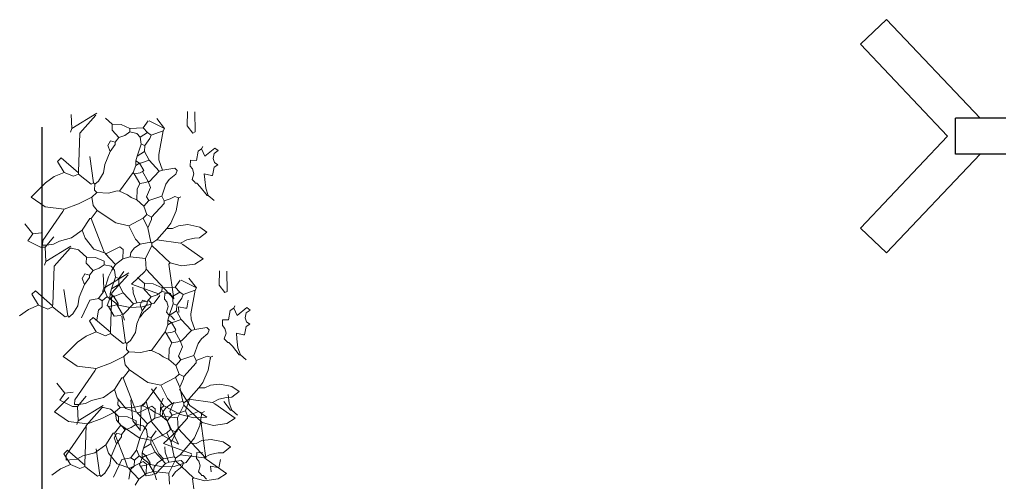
# Model space of a CAD drawing. Header units: millimetres. Extents: x 2667 to 2848, y -1 to 1765.
# Drawn here: x 2765.049 to 2767.238, y 1720.068 to 1721.102 of the extents above; entities that cross this region are included whole.
import ezdxf

# ---------------------------------------------------------------- set-up
doc = ezdxf.new("R2010")
doc.units = ezdxf.units.MM
doc.layers.add('P1', color=1, linetype='Continuous')
doc.layers.add('PROIEZIONI', color=145, linetype='Continuous')
doc.layers.add('VERDE_giardino', color=74, linetype='Continuous', lineweight=9)

msp = doc.modelspace()

# ---------------------------------------------------------------- linework, layer by layer
at = {"layer": 'P1'}
for p, q in [((2766.9284, 1721.0468), (2766.9865, 1721.1018)), ((2767.1951, 1720.8813), (2766.9865, 1721.1018)), ((2767.1228, 1720.8413), (2766.9284, 1721.0468)), ((2769.1701, 1720.8813), (2767.14, 1720.8813)), ((2767.14, 1720.8013), (2767.14, 1720.8813)), ((2767.1228, 1720.8413), (2766.9284, 1720.6357)), ((2767.1951, 1720.8013), (2766.9865, 1720.5808)), ((2769.1701, 1720.8013), (2767.14, 1720.8013)), ((2766.9284, 1720.6357), (2766.9865, 1720.5808))]:
    msp.add_line(p, q, dxfattribs=at)
at = {"layer": 'PROIEZIONI'}
msp.add_lwpolyline([(2767.0747, 1718.5819), (2765.0993, 1718.5819), (2765.0993, 1720.8615)], dxfattribs=at)
at = {"layer": 'VERDE_giardino'}
for p, q in [((2765.1642, 1720.8901), (2765.1657, 1720.8582)), ((2765.1657, 1720.8582), (2765.2214, 1720.8925)), ((2765.2198, 1720.888), (2765.1839, 1720.8479)), ((2765.4245, 1720.8965), (2765.4233, 1720.8647)), ((2765.4404, 1720.8959), (2765.4414, 1720.8508)), ((2765.2409, 1720.882), (2765.2563, 1720.8681)), ((2765.2563, 1720.8681), (2765.2558, 1720.8549)), ((2765.2563, 1720.8681), (2765.2762, 1720.8674)), ((2765.2762, 1720.8674), (2765.2957, 1720.8587)), ((2765.325, 1720.8603), (2765.3362, 1720.8758)), ((2765.3388, 1720.8757), (2765.3727, 1720.8586)), ((2765.3727, 1720.8586), (2765.3556, 1720.8806)), ((2765.4233, 1720.8647), (2765.436, 1720.8483)), ((2765.1657, 1720.8582), (2765.1627, 1720.8503)), ((2765.1839, 1720.8479), (2765.1808, 1720.7621)), ((2765.2558, 1720.8549), (2765.2711, 1720.8384)), ((2765.2711, 1720.8384), (2765.2846, 1720.8432)), ((2765.2846, 1720.8432), (2765.2954, 1720.8508)), ((2765.2954, 1720.8508), (2765.2957, 1720.8587)), ((2765.2954, 1720.8508), (2765.3113, 1720.8475)), ((2765.2957, 1720.8587), (2765.325, 1720.8603)), ((2765.3113, 1720.8475), (2765.3189, 1720.8393)), ((2765.3189, 1720.8393), (2765.3352, 1720.8493)), ((2765.3189, 1720.8393), (2765.321, 1720.8233)), ((2765.325, 1720.8603), (2765.3352, 1720.8493)), ((2765.3352, 1720.8493), (2765.343, 1720.8437)), ((2765.34, 1720.8359), (2765.343, 1720.8437)), ((2765.343, 1720.8437), (2765.3698, 1720.8534)), ((2765.3698, 1720.8534), (2765.36, 1720.8007)), ((2765.3698, 1720.8534), (2765.3727, 1720.8586)), ((2765.436, 1720.8483), (2765.4414, 1720.8508)), ((2765.2466, 1720.8207), (2765.2523, 1720.8311)), ((2765.2514, 1720.8073), (2765.2466, 1720.8207)), ((2765.2514, 1720.8073), (2765.2626, 1720.8228)), ((2765.2523, 1720.8311), (2765.2628, 1720.8281)), ((2765.2626, 1720.8228), (2765.2628, 1720.8281)), ((2765.2628, 1720.8281), (2765.2711, 1720.8384)), ((2765.3121, 1720.7971), (2765.321, 1720.8233)), ((2765.321, 1720.8233), (2765.3288, 1720.8204)), ((2765.3284, 1720.8071), (2765.3288, 1720.8204)), ((2765.3288, 1720.8204), (2765.34, 1720.8359)), ((2765.4588, 1720.8183), (2765.4559, 1720.8131)), ((2765.2143, 1720.737), (2765.2059, 1720.7957)), ((2765.2397, 1720.7785), (2765.2514, 1720.8073)), ((2765.309, 1720.7866), (2765.3121, 1720.7971)), ((2765.3121, 1720.7971), (2765.3284, 1720.8071)), ((2765.3284, 1720.8071), (2765.3383, 1720.7882)), ((2765.36, 1720.8007), (2765.3605, 1720.7886)), ((2765.4444, 1720.787), (2765.4478, 1720.8081)), ((2765.4478, 1720.8081), (2765.4559, 1720.8131)), ((2765.4559, 1720.8131), (2765.4633, 1720.7969)), ((2765.4633, 1720.7969), (2765.4852, 1720.8147)), ((2765.4818, 1720.7919), (2765.4841, 1720.8027)), ((2765.4841, 1720.8027), (2765.493, 1720.8091)), ((2765.4852, 1720.8147), (2765.493, 1720.8091)), ((2765.1338, 1720.785), (2765.1421, 1720.7927)), ((2765.1489, 1720.7606), (2765.1338, 1720.785)), ((2765.1421, 1720.7927), (2765.1807, 1720.7594)), ((2765.2397, 1720.7785), (2765.2365, 1720.7592)), ((2765.3028, 1720.7603), (2765.3086, 1720.776)), ((2765.3086, 1720.776), (2765.309, 1720.7866)), ((2765.3086, 1720.776), (2765.3168, 1720.781)), ((2765.309, 1720.7866), (2765.3168, 1720.781)), ((2765.3168, 1720.781), (2765.3268, 1720.7647)), ((2765.3168, 1720.781), (2765.3194, 1720.7809)), ((2765.3194, 1720.7809), (2765.3383, 1720.7882)), ((2765.3383, 1720.7882), (2765.3613, 1720.7635)), ((2765.3605, 1720.7886), (2765.3687, 1720.7656)), ((2765.4306, 1720.7742), (2765.4311, 1720.7875)), ((2765.4358, 1720.7682), (2765.4306, 1720.7742)), ((2765.4311, 1720.7875), (2765.4444, 1720.787)), ((2765.4843, 1720.7827), (2765.4818, 1720.7919)), ((2765.4837, 1720.7723), (2765.4918, 1720.7773)), ((2765.4918, 1720.7773), (2765.4843, 1720.7827)), ((2765.1067, 1720.7371), (2765.1264, 1720.751)), ((2765.1264, 1720.751), (2765.1489, 1720.7606)), ((2765.1489, 1720.7606), (2765.1698, 1720.7519)), ((2765.1698, 1720.7519), (2765.1806, 1720.7568)), ((2765.1806, 1720.7568), (2765.1807, 1720.7594)), ((2765.1806, 1720.7568), (2765.2089, 1720.7345)), ((2765.1807, 1720.7594), (2765.1808, 1720.7621)), ((2765.2365, 1720.7592), (2765.2256, 1720.7413)), ((2765.2721, 1720.7189), (2765.3028, 1720.7603)), ((2765.3028, 1720.7603), (2765.3053, 1720.7575)), ((2765.3053, 1720.7575), (2765.3187, 1720.7597)), ((2765.3053, 1720.7575), (2765.3178, 1720.7359)), ((2765.3187, 1720.7597), (2765.3241, 1720.7622)), ((2765.3268, 1720.7647), (2765.3241, 1720.7622)), ((2765.3241, 1720.7622), (2765.3365, 1720.7405)), ((2765.3392, 1720.7404), (2765.3613, 1720.7635)), ((2765.3613, 1720.7635), (2765.3693, 1720.7658)), ((2765.3693, 1720.7658), (2765.396, 1720.7701)), ((2765.3982, 1720.7568), (2765.3836, 1720.7447)), ((2765.396, 1720.7701), (2765.4011, 1720.7647)), ((2765.4011, 1720.7647), (2765.3982, 1720.7568)), ((2765.4349, 1720.7448), (2765.4387, 1720.7576)), ((2765.4387, 1720.7576), (2765.4358, 1720.7682)), ((2765.4619, 1720.7571), (2765.4777, 1720.7539)), ((2765.4629, 1720.7445), (2765.4619, 1720.7571)), ((2765.4777, 1720.7539), (2765.4803, 1720.7538)), ((2765.4803, 1720.7538), (2765.4837, 1720.7723)), ((2765.075, 1720.7054), (2765.1067, 1720.7371)), ((2765.2089, 1720.7345), (2765.2143, 1720.737)), ((2765.2143, 1720.737), (2765.2169, 1720.7342)), ((2765.2169, 1720.7342), (2765.2164, 1720.721)), ((2765.2256, 1720.7413), (2765.2169, 1720.7342)), ((2765.312, 1720.7228), (2765.3178, 1720.7359)), ((2765.3178, 1720.7359), (2765.3311, 1720.738)), ((2765.3311, 1720.738), (2765.3365, 1720.7405)), ((2765.3365, 1720.7405), (2765.3414, 1720.727)), ((2765.3365, 1720.7405), (2765.3392, 1720.7404)), ((2765.3761, 1720.7341), (2765.3672, 1720.7075)), ((2765.3836, 1720.7447), (2765.3761, 1720.7341)), ((2765.44, 1720.7394), (2765.4349, 1720.7448)), ((2765.44, 1720.7394), (2765.4425, 1720.7366)), ((2765.4425, 1720.7366), (2765.4452, 1720.7365)), ((2765.4452, 1720.7365), (2765.4529, 1720.7283)), ((2765.4651, 1720.725), (2765.4629, 1720.7445)), ((2765.2105, 1720.7053), (2765.2215, 1720.7155)), ((2765.2164, 1720.721), (2765.2215, 1720.7155)), ((2765.2215, 1720.7155), (2765.248, 1720.7145)), ((2765.248, 1720.7145), (2765.2668, 1720.7191)), ((2765.2668, 1720.7191), (2765.2721, 1720.7189)), ((2765.2721, 1720.7189), (2765.2903, 1720.7103)), ((2765.2903, 1720.7103), (2765.2981, 1720.7047)), ((2765.3111, 1720.6989), (2765.312, 1720.7228)), ((2765.3414, 1720.727), (2765.3326, 1720.7061)), ((2765.3376, 1720.698), (2765.3672, 1720.7075)), ((2765.3672, 1720.7075), (2765.3721, 1720.6967)), ((2765.4529, 1720.7283), (2765.4681, 1720.7091)), ((2765.4707, 1720.709), (2765.4651, 1720.725)), ((2765.4681, 1720.7091), (2765.4707, 1720.709)), ((2765.4707, 1720.709), (2765.4836, 1720.698)), ((2765.1061, 1720.6835), (2765.075, 1720.7054)), ((2765.1804, 1720.6906), (2765.1485, 1720.6783)), ((2765.2105, 1720.7053), (2765.1804, 1720.6906)), ((2765.2134, 1720.6869), (2765.2105, 1720.7053)), ((2765.2227, 1720.6756), (2765.2134, 1720.6869)), ((2765.2981, 1720.7047), (2765.3111, 1720.6989)), ((2765.3111, 1720.6989), (2765.3266, 1720.6851)), ((2765.3266, 1720.6851), (2765.3376, 1720.698)), ((2765.3326, 1720.7061), (2765.3376, 1720.698)), ((2765.3442, 1720.6606), (2765.3719, 1720.6914)), ((2765.3719, 1720.6914), (2765.3721, 1720.6967)), ((2765.3721, 1720.6967), (2765.3855, 1720.7015)), ((2765.3855, 1720.7015), (2765.3963, 1720.7064)), ((2765.3963, 1720.7064), (2765.4042, 1720.7035)), ((2765.3991, 1720.6748), (2765.4042, 1720.7035)), ((2765.4041, 1720.7009), (2765.4042, 1720.7035)), ((2765.4042, 1720.7035), (2765.4096, 1720.706)), ((2765.1009, 1720.6084), (2765.1457, 1720.6731)), ((2765.1485, 1720.6783), (2765.1061, 1720.6835)), ((2765.1457, 1720.6731), (2765.1485, 1720.6783)), ((2765.2088, 1720.6576), (2765.2227, 1720.6756)), ((2765.2227, 1720.6756), (2765.2642, 1720.6476)), ((2765.3256, 1720.6586), (2765.3338, 1720.6663)), ((2765.3266, 1720.6851), (2765.3338, 1720.6663)), ((2765.3338, 1720.6663), (2765.3442, 1720.6606)), ((2765.3872, 1720.6475), (2765.3991, 1720.6748)), ((2765.0785, 1720.6235), (2765.0607, 1720.6454)), ((2765.1893, 1720.6317), (2765.2061, 1720.6576)), ((2765.2061, 1720.6576), (2765.2088, 1720.6576)), ((2765.2088, 1720.6576), (2765.2331, 1720.5956)), ((2765.2642, 1720.6476), (2765.2931, 1720.6412)), ((2765.2931, 1720.6412), (2765.3256, 1720.6586)), ((2765.3256, 1720.6586), (2765.3354, 1720.637)), ((2765.3354, 1720.637), (2765.3441, 1720.6553)), ((2765.3441, 1720.6553), (2765.3442, 1720.6606)), ((2765.3778, 1720.6355), (2765.3872, 1720.6475)), ((2765.4251, 1720.6439), (2765.4041, 1720.6415)), ((2765.4515, 1720.6384), (2765.4251, 1720.6439)), ((2765.0785, 1720.6235), (2765.0673, 1720.608)), ((2765.0785, 1720.6235), (2765.0971, 1720.6255)), ((2765.1648, 1720.614), (2765.1893, 1720.6317)), ((2765.1954, 1720.6133), (2765.1893, 1720.6317)), ((2765.2931, 1720.6412), (2765.308, 1720.6115)), ((2765.3354, 1720.637), (2765.3422, 1720.6049)), ((2765.3557, 1720.6097), (2765.3778, 1720.6355)), ((2765.3778, 1720.6355), (2765.3805, 1720.6354)), ((2765.3911, 1720.635), (2765.3805, 1720.6354)), ((2765.4041, 1720.6415), (2765.3911, 1720.635)), ((2765.4677, 1720.6269), (2765.4514, 1720.6142)), ((2765.4677, 1720.6269), (2765.4515, 1720.6384)), ((2765.0673, 1720.608), (2765.096, 1720.5937)), ((2765.1005, 1720.5978), (2765.1009, 1720.6084)), ((2765.1093, 1720.5981), (2765.1005, 1720.5978)), ((2765.1066, 1720.5933), (2765.126, 1720.6165)), ((2765.1247, 1720.6), (2765.1093, 1720.5981)), ((2765.138, 1720.6071), (2765.1247, 1720.6)), ((2765.138, 1720.6071), (2765.1648, 1720.614)), ((2765.215, 1720.5894), (2765.1954, 1720.6133)), ((2765.3182, 1720.6005), (2765.3057, 1720.5922)), ((2765.308, 1720.6115), (2765.3182, 1720.6005)), ((2765.3182, 1720.6005), (2765.3422, 1720.6049)), ((2765.3422, 1720.6049), (2765.3448, 1720.6022)), ((2765.3446, 1720.5969), (2765.3448, 1720.6022)), ((2765.3448, 1720.6022), (2765.3557, 1720.6097)), ((2765.3557, 1720.6097), (2765.4085, 1720.6025)), ((2765.4085, 1720.6025), (2765.4229, 1720.61)), ((2765.4085, 1720.6025), (2765.4137, 1720.5997)), ((2765.4137, 1720.5997), (2765.4594, 1720.5677)), ((2765.4229, 1720.61), (2765.4401, 1720.6139)), ((2765.4401, 1720.6139), (2765.4514, 1720.6142)), ((2765.096, 1720.5937), (2765.1066, 1720.5933)), ((2765.1066, 1720.5933), (2765.1081, 1720.5614)), ((2765.1081, 1720.5614), (2765.1638, 1720.5957)), ((2765.1622, 1720.5913), (2765.1263, 1720.5512)), ((2765.1649, 1720.5912), (2765.1622, 1720.5913)), ((2765.1649, 1720.5912), (2765.1807, 1720.5879)), ((2765.1807, 1720.5879), (2765.1832, 1720.5852)), ((2765.1832, 1720.5852), (2765.1987, 1720.5714)), ((2765.2431, 1720.5793), (2765.215, 1720.5894)), ((2765.2331, 1720.5956), (2765.2379, 1720.5822)), ((2765.2404, 1720.5794), (2765.2634, 1720.5547)), ((2765.2404, 1720.5794), (2765.2431, 1720.5793)), ((2765.2431, 1720.5793), (2765.2728, 1720.5942)), ((2765.2728, 1720.5942), (2765.2806, 1720.5886)), ((2765.2806, 1720.5886), (2765.2798, 1720.5674)), ((2765.2977, 1720.5815), (2765.2959, 1720.5721)), ((2765.3057, 1720.5922), (2765.2977, 1720.5815)), ((2765.3303, 1720.5682), (2765.3446, 1720.5969)), ((2765.3446, 1720.5969), (2765.3856, 1720.5582)), ((2765.1081, 1720.5614), (2765.1051, 1720.5535)), ((2765.1987, 1720.5714), (2765.1982, 1720.5581)), ((2765.1982, 1720.5581), (2765.2135, 1720.5416)), ((2765.1987, 1720.5714), (2765.2186, 1720.5707)), ((2765.2186, 1720.5707), (2765.2381, 1720.562)), ((2765.2269, 1720.5464), (2765.2378, 1720.554)), ((2765.2378, 1720.554), (2765.2381, 1720.562)), ((2765.2378, 1720.554), (2765.2536, 1720.5508)), ((2765.2634, 1720.5547), (2765.255, 1720.5418)), ((2765.2634, 1720.5547), (2765.2798, 1720.5674)), ((2765.2798, 1720.5674), (2765.2959, 1720.5721)), ((2765.2959, 1720.5721), (2765.3303, 1720.5682)), ((2765.3303, 1720.5682), (2765.332, 1720.5443)), ((2765.3829, 1720.5557), (2765.3856, 1720.5582)), ((2765.3937, 1720.478), (2765.3829, 1720.5557)), ((2765.4108, 1720.5515), (2765.3856, 1720.5582)), ((2765.4404, 1720.5558), (2765.4108, 1720.5515)), ((2765.4594, 1720.5677), (2765.4404, 1720.5558)), ((2765.1263, 1720.5512), (2765.1231, 1720.4653)), ((2765.189, 1720.5239), (2765.1947, 1720.5343)), ((2765.1947, 1720.5343), (2765.2052, 1720.5313)), ((2765.2052, 1720.5313), (2765.2135, 1720.5416)), ((2765.2135, 1720.5416), (2765.2269, 1720.5464)), ((2765.2358, 1720.534), (2765.2373, 1720.5021)), ((2765.2373, 1720.5021), (2765.2931, 1720.5364)), ((2765.255, 1720.5418), (2765.248, 1720.5275)), ((2765.2536, 1720.5508), (2765.2613, 1720.5425)), ((2765.2613, 1720.5425), (2765.2634, 1720.5265)), ((2765.2712, 1720.5236), (2765.2824, 1720.5391)), ((2765.299, 1720.511), (2765.3292, 1720.5391)), ((2765.3292, 1720.5391), (2765.332, 1720.5443)), ((2765.332, 1720.5443), (2765.3937, 1720.478)), ((2765.4961, 1720.5405), (2765.495, 1720.5087)), ((2765.512, 1720.5399), (2765.513, 1720.4947)), ((2765.1821, 1720.4817), (2765.1938, 1720.5105)), ((2765.1938, 1720.5105), (2765.189, 1720.5239)), ((2765.1938, 1720.5105), (2765.205, 1720.526)), ((2765.205, 1720.526), (2765.2052, 1720.5313)), ((2765.248, 1720.5275), (2765.2381, 1720.4957)), ((2765.2544, 1720.5003), (2765.2634, 1720.5265)), ((2765.2544, 1720.5003), (2765.2707, 1720.5103)), ((2765.2915, 1720.532), (2765.2555, 1720.4919)), ((2765.2634, 1720.5265), (2765.2712, 1720.5236)), ((2765.2707, 1720.5103), (2765.2712, 1720.5236)), ((2765.2707, 1720.5103), (2765.2807, 1720.4914)), ((2765.3621, 1720.4883), (2765.299, 1720.511)), ((2765.3125, 1720.5259), (2765.3279, 1720.5121)), ((2765.3279, 1720.5121), (2765.3274, 1720.4988)), ((2765.3279, 1720.5121), (2765.3478, 1720.5114)), ((2765.3478, 1720.5114), (2765.3674, 1720.5027)), ((2765.3966, 1720.5043), (2765.4078, 1720.5198)), ((2765.4105, 1720.5197), (2765.4443, 1720.5025)), ((2765.4443, 1720.5025), (2765.4272, 1720.5246)), ((2765.0762, 1720.4882), (2765.0845, 1720.4959)), ((2765.0845, 1720.4959), (2765.123, 1720.4627)), ((2765.1567, 1720.4402), (2765.1482, 1720.4989)), ((2765.2381, 1720.4957), (2765.2253, 1720.4787)), ((2765.2373, 1720.5021), (2765.2344, 1720.4943)), ((2765.2387, 1720.4975), (2765.2449, 1720.4837)), ((2765.251, 1720.4792), (2765.2514, 1720.4898)), ((2765.2514, 1720.4898), (2765.2544, 1720.5003)), ((2765.2514, 1720.4898), (2765.2592, 1720.4842)), ((2765.2555, 1720.4919), (2765.2524, 1720.406)), ((2765.2618, 1720.4841), (2765.2807, 1720.4914)), ((2765.2807, 1720.4914), (2765.3036, 1720.4667)), ((2765.3023, 1720.5039), (2765.3029, 1720.4918)), ((2765.3029, 1720.4918), (2765.3111, 1720.4689)), ((2765.3274, 1720.4988), (2765.3428, 1720.4824)), ((2765.3562, 1720.4872), (2765.3671, 1720.4947)), ((2765.3671, 1720.4947), (2765.3674, 1720.5027)), ((2765.3671, 1720.4947), (2765.3829, 1720.4915)), ((2765.3674, 1720.5027), (2765.3966, 1720.5043)), ((2765.373, 1720.4774), (2765.3735, 1720.4907)), ((2765.3735, 1720.4907), (2765.3868, 1720.4902)), ((2765.3829, 1720.4915), (2765.3906, 1720.4833)), ((2765.3906, 1720.4833), (2765.4069, 1720.4933)), ((2765.3966, 1720.5043), (2765.4069, 1720.4933)), ((2765.4069, 1720.4933), (2765.4146, 1720.4877)), ((2765.4146, 1720.4877), (2765.4415, 1720.4973)), ((2765.4415, 1720.4973), (2765.4316, 1720.4446)), ((2765.4415, 1720.4973), (2765.4443, 1720.5025)), ((2765.495, 1720.5087), (2765.5077, 1720.4923)), ((2765.5077, 1720.4923), (2765.513, 1720.4947)), ((2765.0912, 1720.4638), (2765.0762, 1720.4882)), ((2765.1821, 1720.4817), (2765.1789, 1720.4624)), ((2765.206, 1720.4754), (2765.1877, 1720.4358)), ((2765.206, 1720.4754), (2765.2262, 1720.4791)), ((2765.2262, 1720.4791), (2765.2339, 1720.4735)), ((2765.2335, 1720.4603), (2765.2339, 1720.4735)), ((2765.2449, 1720.4837), (2765.2339, 1720.4735)), ((2765.2702, 1720.4643), (2765.2443, 1720.4833)), ((2765.2451, 1720.4635), (2765.251, 1720.4792)), ((2765.251, 1720.4792), (2765.2592, 1720.4842)), ((2765.2592, 1720.4842), (2765.2692, 1720.4679)), ((2765.2592, 1720.4842), (2765.2618, 1720.4841)), ((2765.2692, 1720.4679), (2765.2664, 1720.4654)), ((2765.2816, 1720.4436), (2765.3036, 1720.4667)), ((2765.3036, 1720.4667), (2765.3117, 1720.469)), ((2765.3117, 1720.469), (2765.3384, 1720.4734)), ((2765.3182, 1720.4647), (2765.3239, 1720.4751)), ((2765.323, 1720.46), (2765.3498, 1720.4688)), ((2765.3231, 1720.4512), (2765.3342, 1720.4668)), ((2765.3239, 1720.4751), (2765.3344, 1720.4721)), ((2765.3342, 1720.4668), (2765.3344, 1720.4721)), ((2765.3344, 1720.4721), (2765.3428, 1720.4824)), ((2765.3384, 1720.4734), (2765.3435, 1720.4679)), ((2765.3435, 1720.4679), (2765.3406, 1720.46)), ((2765.3428, 1720.4824), (2765.3562, 1720.4872)), ((2765.3498, 1720.4688), (2765.3626, 1720.4858)), ((2765.3782, 1720.4714), (2765.373, 1720.4774)), ((2765.3811, 1720.4609), (2765.3782, 1720.4714)), ((2765.3837, 1720.4411), (2765.3926, 1720.4673)), ((2765.3906, 1720.4833), (2765.3926, 1720.4673)), ((2765.3926, 1720.4673), (2765.4005, 1720.4643)), ((2765.4005, 1720.4643), (2765.4117, 1720.4799)), ((2765.4117, 1720.4799), (2765.4146, 1720.4877)), ((2765.4227, 1720.457), (2765.426, 1720.4755)), ((2765.0491, 1720.4404), (2765.0688, 1720.4543)), ((2765.0688, 1720.4543), (2765.0912, 1720.4638)), ((2765.0912, 1720.4638), (2765.1122, 1720.4551)), ((2765.1122, 1720.4551), (2765.1229, 1720.46)), ((2765.1229, 1720.46), (2765.123, 1720.4627)), ((2765.1229, 1720.46), (2765.1513, 1720.4377)), ((2765.123, 1720.4627), (2765.1231, 1720.4653)), ((2765.168, 1720.4446), (2765.1593, 1720.4374)), ((2765.1789, 1720.4624), (2765.168, 1720.4446)), ((2765.2218, 1720.4315), (2765.2252, 1720.4526)), ((2765.2252, 1720.4526), (2765.2335, 1720.4603)), ((2765.2451, 1720.4635), (2765.2477, 1720.4608)), ((2765.2477, 1720.4608), (2765.261, 1720.4629)), ((2765.2477, 1720.4608), (2765.2602, 1720.4391)), ((2765.261, 1720.4629), (2765.2664, 1720.4654)), ((2765.2664, 1720.4654), (2765.2789, 1720.4437)), ((2765.2965, 1720.459), (2765.2702, 1720.4643)), ((2765.2965, 1720.459), (2765.323, 1720.46)), ((2765.3114, 1720.4225), (2765.3231, 1720.4512)), ((2765.3231, 1720.4512), (2765.3182, 1720.4647)), ((2765.326, 1720.4479), (2765.3185, 1720.4373)), ((2765.3406, 1720.46), (2765.326, 1720.4479)), ((2765.3773, 1720.4481), (2765.3811, 1720.4609)), ((2765.3824, 1720.4426), (2765.3773, 1720.4481)), ((2765.3837, 1720.4411), (2765.4, 1720.4511)), ((2765.4, 1720.4511), (2765.4005, 1720.4643)), ((2765.4, 1720.4511), (2765.4099, 1720.4321)), ((2765.4043, 1720.4604), (2765.4201, 1720.4571)), ((2765.4053, 1720.4478), (2765.4043, 1720.4604)), ((2765.4201, 1720.4571), (2765.4227, 1720.457)), ((2765.4316, 1720.4446), (2765.4322, 1720.4326)), ((2765.516, 1720.4309), (2765.5195, 1720.452)), ((2765.5195, 1720.452), (2765.5276, 1720.4571)), ((2765.5304, 1720.4623), (2765.5276, 1720.4571)), ((2765.5276, 1720.4571), (2765.535, 1720.4409)), ((2765.535, 1720.4409), (2765.5569, 1720.4586)), ((2765.5534, 1720.4359), (2765.5557, 1720.4467)), ((2765.5557, 1720.4467), (2765.5646, 1720.4531)), ((2765.5569, 1720.4586), (2765.5646, 1720.4531)), ((2765.1513, 1720.4377), (2765.1567, 1720.4402)), ((2765.1567, 1720.4402), (2765.1593, 1720.4374)), ((2765.2055, 1720.429), (2765.2137, 1720.4366)), ((2765.2205, 1720.4046), (2765.2055, 1720.429)), ((2765.2137, 1720.4366), (2765.2523, 1720.4034)), ((2765.2602, 1720.4391), (2765.2735, 1720.4412)), ((2765.2735, 1720.4412), (2765.2789, 1720.4437)), ((2765.286, 1720.3809), (2765.2775, 1720.4396)), ((2765.2789, 1720.4437), (2765.2837, 1720.4303)), ((2765.2789, 1720.4437), (2765.2816, 1720.4436)), ((2765.3803, 1720.42), (2765.3807, 1720.4306)), ((2765.3803, 1720.42), (2765.3884, 1720.425)), ((2765.3807, 1720.4306), (2765.3837, 1720.4411)), ((2765.3807, 1720.4306), (2765.3884, 1720.425)), ((2765.3824, 1720.4426), (2765.3849, 1720.4398)), ((2765.3849, 1720.4398), (2765.3876, 1720.4397)), ((2765.3876, 1720.4397), (2765.3952, 1720.4315)), ((2765.3884, 1720.425), (2765.3985, 1720.4087)), ((2765.3884, 1720.425), (2765.3911, 1720.4249)), ((2765.3911, 1720.4249), (2765.4099, 1720.4321)), ((2765.4099, 1720.4321), (2765.4329, 1720.4074)), ((2765.4322, 1720.4326), (2765.4404, 1720.4096)), ((2765.5023, 1720.4182), (2765.5028, 1720.4314)), ((2765.5028, 1720.4314), (2765.516, 1720.4309)), ((2765.5559, 1720.4267), (2765.5534, 1720.4359)), ((2765.5634, 1720.4213), (2765.5559, 1720.4267)), ((2765.1981, 1720.395), (2765.2205, 1720.4046)), ((2765.2205, 1720.4046), (2765.2414, 1720.3958)), ((2765.2414, 1720.3958), (2765.2522, 1720.4007)), ((2765.2522, 1720.4007), (2765.2523, 1720.4034)), ((2765.2522, 1720.4007), (2765.2806, 1720.3785)), ((2765.2523, 1720.4034), (2765.2524, 1720.406)), ((2765.3081, 1720.4032), (2765.2973, 1720.3853)), ((2765.3114, 1720.4225), (2765.3081, 1720.4032)), ((2765.3437, 1720.3629), (2765.3744, 1720.4043)), ((2765.3744, 1720.4043), (2765.3803, 1720.42)), ((2765.3744, 1720.4043), (2765.377, 1720.4015)), ((2765.377, 1720.4015), (2765.3903, 1720.4037)), ((2765.377, 1720.4015), (2765.3894, 1720.3798)), ((2765.3903, 1720.4037), (2765.3957, 1720.4061)), ((2765.3985, 1720.4087), (2765.3957, 1720.4061)), ((2765.3957, 1720.4061), (2765.4082, 1720.3844)), ((2765.4108, 1720.3843), (2765.4329, 1720.4074)), ((2765.4329, 1720.4074), (2765.441, 1720.4098)), ((2765.441, 1720.4098), (2765.4677, 1720.4141)), ((2765.4698, 1720.4008), (2765.4553, 1720.3887)), ((2765.4677, 1720.4141), (2765.4728, 1720.4086)), ((2765.4728, 1720.4086), (2765.4698, 1720.4008)), ((2765.5074, 1720.4122), (2765.5023, 1720.4182)), ((2765.5065, 1720.3888), (2765.5104, 1720.4016)), ((2765.5104, 1720.4016), (2765.5074, 1720.4122)), ((2765.5335, 1720.4011), (2765.5493, 1720.3979)), ((2765.5346, 1720.3885), (2765.5335, 1720.4011)), ((2765.552, 1720.3978), (2765.5553, 1720.4162)), ((2765.5553, 1720.4162), (2765.5634, 1720.4213)), ((2765.1466, 1720.3494), (2765.1784, 1720.3811)), ((2765.1784, 1720.3811), (2765.1981, 1720.395)), ((2765.2806, 1720.3785), (2765.286, 1720.3809)), ((2765.286, 1720.3809), (2765.2885, 1720.3782)), ((2765.2973, 1720.3853), (2765.2885, 1720.3782)), ((2765.3837, 1720.3668), (2765.3894, 1720.3798)), ((2765.3894, 1720.3798), (2765.4028, 1720.382)), ((2765.4028, 1720.382), (2765.4082, 1720.3844)), ((2765.4082, 1720.3844), (2765.413, 1720.371)), ((2765.4082, 1720.3844), (2765.4108, 1720.3843)), ((2765.4553, 1720.3887), (2765.4478, 1720.3781)), ((2765.5116, 1720.3833), (2765.5065, 1720.3888)), ((2765.5116, 1720.3833), (2765.5142, 1720.3806)), ((2765.5142, 1720.3806), (2765.5168, 1720.3805)), ((2765.5168, 1720.3805), (2765.5245, 1720.3722)), ((2765.5367, 1720.3689), (2765.5346, 1720.3885)), ((2765.5493, 1720.3979), (2765.552, 1720.3978)), ((2765.2822, 1720.3492), (2765.2932, 1720.3594)), ((2765.2885, 1720.3782), (2765.2881, 1720.3649)), ((2765.2881, 1720.3649), (2765.2932, 1720.3594)), ((2765.2932, 1720.3594), (2765.3197, 1720.3585)), ((2765.3197, 1720.3585), (2765.3384, 1720.3631)), ((2765.3384, 1720.3631), (2765.3437, 1720.3629)), ((2765.3437, 1720.3629), (2765.362, 1720.3543)), ((2765.3828, 1720.3429), (2765.3837, 1720.3668)), ((2765.413, 1720.371), (2765.4043, 1720.3501)), ((2765.4478, 1720.3781), (2765.4388, 1720.3515)), ((2765.5245, 1720.3722), (2765.5397, 1720.3531)), ((2765.5424, 1720.353), (2765.5367, 1720.3689)), ((2765.1777, 1720.3275), (2765.1466, 1720.3494)), ((2765.2822, 1720.3492), (2765.252, 1720.3346)), ((2765.2851, 1720.3309), (2765.2822, 1720.3492)), ((2765.362, 1720.3543), (2765.3697, 1720.3487)), ((2765.3697, 1720.3487), (2765.3828, 1720.3429)), ((2765.3828, 1720.3429), (2765.3982, 1720.3291)), ((2765.3982, 1720.3291), (2765.4093, 1720.3419)), ((2765.4043, 1720.3501), (2765.4093, 1720.3419)), ((2765.4093, 1720.3419), (2765.4388, 1720.3515)), ((2765.4159, 1720.3046), (2765.4436, 1720.3354)), ((2765.4388, 1720.3515), (2765.4437, 1720.3407)), ((2765.4436, 1720.3354), (2765.4437, 1720.3407)), ((2765.4437, 1720.3407), (2765.4572, 1720.3455)), ((2765.4572, 1720.3455), (2765.468, 1720.3504)), ((2765.468, 1720.3504), (2765.4758, 1720.3475)), ((2765.4708, 1720.3187), (2765.4758, 1720.3475)), ((2765.4757, 1720.3448), (2765.4758, 1720.3475)), ((2765.4758, 1720.3475), (2765.4812, 1720.3499)), ((2765.5397, 1720.3531), (2765.5424, 1720.353)), ((2765.5424, 1720.353), (2765.5552, 1720.3419)), ((2765.1725, 1720.2524), (2765.2173, 1720.3171)), ((2765.2202, 1720.3223), (2765.1777, 1720.3275)), ((2765.2173, 1720.3171), (2765.2202, 1720.3223)), ((2765.252, 1720.3346), (2765.2202, 1720.3223)), ((2765.2804, 1720.3015), (2765.2944, 1720.3196)), ((2765.2944, 1720.3196), (2765.2851, 1720.3309)), ((2765.2944, 1720.3196), (2765.3358, 1720.2915)), ((2765.3982, 1720.3291), (2765.4055, 1720.3102)), ((2765.4589, 1720.2915), (2765.4708, 1720.3187)), ((2765.2609, 1720.2757), (2765.2778, 1720.3016)), ((2765.2778, 1720.3016), (2765.2804, 1720.3015)), ((2765.2804, 1720.3015), (2765.3047, 1720.2396)), ((2765.3358, 1720.2915), (2765.3648, 1720.2852)), ((2765.3648, 1720.2852), (2765.3973, 1720.3026)), ((2765.3973, 1720.3026), (2765.4055, 1720.3102)), ((2765.3973, 1720.3026), (2765.4071, 1720.281)), ((2765.4055, 1720.3102), (2765.4159, 1720.3046)), ((2765.4071, 1720.281), (2765.4157, 1720.2993)), ((2765.4157, 1720.2993), (2765.4159, 1720.3046)), ((2765.4495, 1720.2794), (2765.4589, 1720.2915)), ((2765.1501, 1720.2675), (2765.1324, 1720.2894)), ((2765.1501, 1720.2675), (2765.1688, 1720.2694)), ((2765.2364, 1720.258), (2765.2609, 1720.2757)), ((2765.2671, 1720.2572), (2765.2609, 1720.2757)), ((2765.3245, 1720.2392), (2765.3552, 1720.2805)), ((2765.3435, 1720.2773), (2765.3713, 1720.2392)), ((2765.3648, 1720.2852), (2765.3796, 1720.2555)), ((2765.4296, 1720.2402), (2765.4065, 1720.2761)), ((2765.4071, 1720.281), (2765.4139, 1720.2489)), ((2765.4273, 1720.2537), (2765.4495, 1720.2794)), ((2765.4495, 1720.2794), (2765.4521, 1720.2793)), ((2765.4627, 1720.279), (2765.4521, 1720.2793)), ((2765.4757, 1720.2855), (2765.4627, 1720.279)), ((2765.4967, 1720.2879), (2765.4757, 1720.2855)), ((2765.5231, 1720.2824), (2765.4967, 1720.2879)), ((2765.5394, 1720.2709), (2765.523, 1720.2582)), ((2765.5394, 1720.2709), (2765.5231, 1720.2824)), ((2765.1273, 1720.2257), (2765.1591, 1720.2574)), ((2765.1501, 1720.2675), (2765.139, 1720.252)), ((2765.139, 1720.252), (2765.1676, 1720.2376)), ((2765.1721, 1720.2418), (2765.1725, 1720.2524)), ((2765.1782, 1720.2373), (2765.1976, 1720.2604)), ((2765.2096, 1720.251), (2765.1964, 1720.244)), ((2765.2096, 1720.251), (2765.2364, 1720.258)), ((2765.2866, 1720.2334), (2765.2671, 1720.2572)), ((2765.2693, 1720.2545), (2765.2688, 1720.2412)), ((2765.2977, 1720.2528), (2765.3021, 1720.206)), ((2765.3208, 1720.2383), (2765.3318, 1720.2485)), ((2765.3447, 1720.2025), (2765.3318, 1720.2485)), ((2765.3644, 1720.2431), (2765.3702, 1720.2561)), ((2765.3796, 1720.2555), (2765.3898, 1720.2445)), ((2765.3898, 1720.2445), (2765.4139, 1720.2489)), ((2765.4139, 1720.2489), (2765.4164, 1720.2462)), ((2765.4164, 1720.2462), (2765.4273, 1720.2537)), ((2765.4285, 1720.2543), (2765.4196, 1720.2278)), ((2765.4273, 1720.2537), (2765.4801, 1720.2465)), ((2765.4801, 1720.2465), (2765.4945, 1720.254)), ((2765.4945, 1720.254), (2765.5118, 1720.2579)), ((2765.5053, 1720.2485), (2765.5205, 1720.2294)), ((2765.5118, 1720.2579), (2765.523, 1720.2582)), ((2765.5175, 1720.2452), (2765.5153, 1720.2648)), ((2765.1585, 1720.2038), (2765.1273, 1720.2257)), ((2765.1676, 1720.2376), (2765.1782, 1720.2373)), ((2765.181, 1720.2421), (2765.1721, 1720.2418)), ((2765.1782, 1720.2373), (2765.1797, 1720.2054)), ((2765.1797, 1720.2054), (2765.2355, 1720.2397)), ((2765.1964, 1720.244), (2765.181, 1720.2421)), ((2765.2339, 1720.2352), (2765.1979, 1720.1951)), ((2765.2365, 1720.2351), (2765.2339, 1720.2352)), ((2765.2365, 1720.2351), (2765.2523, 1720.2319)), ((2765.2523, 1720.2319), (2765.2549, 1720.2292)), ((2765.2549, 1720.2292), (2765.2703, 1720.2153)), ((2765.2629, 1720.2255), (2765.2739, 1720.2357)), ((2765.2688, 1720.2412), (2765.2739, 1720.2357)), ((2765.2739, 1720.2357), (2765.3004, 1720.2348)), ((2765.3148, 1720.2233), (2765.2866, 1720.2334)), ((2765.3004, 1720.2348), (2765.3192, 1720.2394)), ((2765.3047, 1720.2396), (2765.3095, 1720.2262)), ((2765.3148, 1720.2233), (2765.3445, 1720.2382)), ((2765.3189, 1720.1848), (2765.3208, 1720.2383)), ((2765.3192, 1720.2394), (2765.3245, 1720.2392)), ((2765.3245, 1720.2392), (2765.3427, 1720.2306)), ((2765.3427, 1720.2306), (2765.3505, 1720.225)), ((2765.3445, 1720.2382), (2765.3522, 1720.2326)), ((2765.3522, 1720.2326), (2765.3515, 1720.2114)), ((2765.3635, 1720.2192), (2765.3644, 1720.2431)), ((2765.3713, 1720.2392), (2765.3658, 1720.234)), ((2765.3658, 1720.234), (2765.4039, 1720.1537)), ((2765.3774, 1720.2362), (2765.3693, 1720.2255)), ((2765.3713, 1720.2392), (2765.4085, 1720.2196)), ((2765.3898, 1720.2445), (2765.3774, 1720.2362)), ((2765.3938, 1720.2473), (2765.385, 1720.2264)), ((2765.385, 1720.2264), (2765.39, 1720.2182)), ((2765.39, 1720.2182), (2765.4196, 1720.2278)), ((2765.4019, 1720.2122), (2765.4162, 1720.2408)), ((2765.4162, 1720.2408), (2765.4164, 1720.2462)), ((2765.4162, 1720.2408), (2765.4573, 1720.2022)), ((2765.4196, 1720.2278), (2765.4245, 1720.217)), ((2765.4674, 1720.2136), (2765.4296, 1720.2402)), ((2765.4379, 1720.2218), (2765.4487, 1720.2267)), ((2765.4487, 1720.2267), (2765.4566, 1720.2238)), ((2765.4566, 1720.2238), (2765.462, 1720.2262)), ((2765.4801, 1720.2465), (2765.4853, 1720.2436)), ((2765.4853, 1720.2436), (2765.531, 1720.2117)), ((2765.5231, 1720.2293), (2765.5175, 1720.2452)), ((2765.5205, 1720.2294), (2765.5231, 1720.2293)), ((2765.5231, 1720.2293), (2765.536, 1720.2182)), ((2765.2009, 1720.1986), (2765.1585, 1720.2038)), ((2765.1797, 1720.2054), (2765.1768, 1720.1975)), ((2765.2328, 1720.2108), (2765.2009, 1720.1986)), ((2765.2629, 1720.2255), (2765.2328, 1720.2108)), ((2765.2658, 1720.2072), (2765.2629, 1720.2255)), ((2765.2751, 1720.1959), (2765.2658, 1720.2072)), ((2765.2703, 1720.2153), (2765.2698, 1720.2021)), ((2765.2703, 1720.2153), (2765.2902, 1720.2146)), ((2765.2902, 1720.2146), (2765.3098, 1720.2059)), ((2765.3021, 1720.206), (2765.3196, 1720.184)), ((2765.3095, 1720.198), (2765.3098, 1720.2059)), ((2765.3121, 1720.2234), (2765.3351, 1720.1987)), ((2765.3121, 1720.2234), (2765.3148, 1720.2233)), ((2765.3351, 1720.1987), (2765.3515, 1720.2114)), ((2765.3505, 1720.225), (2765.3635, 1720.2192)), ((2765.3515, 1720.2114), (2765.3676, 1720.2161)), ((2765.3635, 1720.2192), (2765.379, 1720.2054)), ((2765.3693, 1720.2255), (2765.3676, 1720.2161)), ((2765.3676, 1720.2161), (2765.4019, 1720.2122)), ((2765.379, 1720.2054), (2765.39, 1720.2182)), ((2765.379, 1720.2054), (2765.3862, 1720.1865)), ((2765.3966, 1720.1808), (2765.4243, 1720.2117)), ((2765.4019, 1720.2122), (2765.4037, 1720.1882)), ((2765.4085, 1720.2196), (2765.4388, 1720.2127)), ((2765.4243, 1720.2117), (2765.4245, 1720.217)), ((2765.4245, 1720.217), (2765.4379, 1720.2218)), ((2765.4388, 1720.2127), (2765.4674, 1720.2136)), ((2765.4515, 1720.195), (2765.4566, 1720.2238)), ((2765.4565, 1720.2211), (2765.4566, 1720.2238)), ((2765.531, 1720.2117), (2765.512, 1720.1998)), ((2765.1533, 1720.1287), (2765.1981, 1720.1934)), ((2765.1979, 1720.1951), (2765.1948, 1720.1093)), ((2765.1981, 1720.1934), (2765.2009, 1720.1986)), ((2765.2612, 1720.1778), (2765.2751, 1720.1959)), ((2765.2698, 1720.2021), (2765.2851, 1720.1856)), ((2765.2751, 1720.1959), (2765.3166, 1720.1678)), ((2765.2768, 1720.1753), (2765.2851, 1720.1856)), ((2765.2851, 1720.1856), (2765.2986, 1720.1904)), ((2765.2986, 1720.1904), (2765.3095, 1720.198)), ((2765.3095, 1720.198), (2765.3253, 1720.1947)), ((2765.3266, 1720.1857), (2765.3196, 1720.1715)), ((2765.3253, 1720.1947), (2765.3329, 1720.1865)), ((2765.3351, 1720.1987), (2765.3266, 1720.1857)), ((2765.3329, 1720.1865), (2765.335, 1720.1705)), ((2765.3429, 1720.1676), (2765.3541, 1720.1831)), ((2765.3701, 1720.1724), (2765.3447, 1720.2025)), ((2765.3706, 1720.1549), (2765.4009, 1720.183)), ((2765.378, 1720.1789), (2765.3862, 1720.1865)), ((2765.3862, 1720.1865), (2765.3966, 1720.1808)), ((2765.4009, 1720.183), (2765.4037, 1720.1882)), ((2765.4037, 1720.1882), (2765.4653, 1720.1219)), ((2765.4396, 1720.1678), (2765.4515, 1720.195)), ((2765.4545, 1720.1996), (2765.4573, 1720.2022)), ((2765.4653, 1720.1219), (2765.4545, 1720.1996)), ((2765.4824, 1720.1955), (2765.4573, 1720.2022)), ((2765.512, 1720.1998), (2765.4824, 1720.1955)), ((2765.2417, 1720.152), (2765.2585, 1720.1779)), ((2765.2585, 1720.1779), (2765.2612, 1720.1778)), ((2765.2606, 1720.1679), (2765.2663, 1720.1783)), ((2765.2654, 1720.1545), (2765.2606, 1720.1679)), ((2765.2612, 1720.1778), (2765.2855, 1720.1159)), ((2765.2654, 1720.1545), (2765.2766, 1720.17)), ((2765.2663, 1720.1783), (2765.2768, 1720.1753)), ((2765.2766, 1720.17), (2765.2768, 1720.1753)), ((2765.3196, 1720.1715), (2765.3098, 1720.1397)), ((2765.3166, 1720.1678), (2765.3455, 1720.1615)), ((2765.3261, 1720.1443), (2765.335, 1720.1705)), ((2765.335, 1720.1705), (2765.3429, 1720.1676)), ((2765.3424, 1720.1543), (2765.3429, 1720.1676)), ((2765.3455, 1720.1615), (2765.378, 1720.1789)), ((2765.3455, 1720.1615), (2765.3604, 1720.1317)), ((2765.3689, 1720.1729), (2765.4039, 1720.1537)), ((2765.378, 1720.1789), (2765.3878, 1720.1573)), ((2765.3878, 1720.1573), (2765.3964, 1720.1755)), ((2765.3964, 1720.1755), (2765.3966, 1720.1808)), ((2765.4302, 1720.1557), (2765.4396, 1720.1678)), ((2765.4565, 1720.1618), (2765.4435, 1720.1553)), ((2765.4775, 1720.1642), (2765.4565, 1720.1618)), ((2765.5039, 1720.1587), (2765.4775, 1720.1642)), ((2765.1479, 1720.1322), (2765.1561, 1720.1399)), ((2765.1561, 1720.1399), (2765.1947, 1720.1066)), ((2765.2171, 1720.1343), (2765.2417, 1720.152)), ((2765.2284, 1720.0842), (2765.2199, 1720.1429)), ((2765.2478, 1720.1335), (2765.2417, 1720.152)), ((2765.2538, 1720.1257), (2765.2654, 1720.1545)), ((2765.3098, 1720.1397), (2765.2969, 1720.1226)), ((2765.3103, 1720.1414), (2765.3166, 1720.1277)), ((2765.3231, 1720.1338), (2765.3261, 1720.1443)), ((2765.3261, 1720.1443), (2765.3424, 1720.1543)), ((2765.3424, 1720.1543), (2765.3523, 1720.1354)), ((2765.4338, 1720.1323), (2765.3706, 1720.1549)), ((2765.374, 1720.1479), (2765.3746, 1720.1358)), ((2765.3878, 1720.1573), (2765.3946, 1720.1252)), ((2765.4081, 1720.13), (2765.4302, 1720.1557)), ((2765.4302, 1720.1557), (2765.4329, 1720.1556)), ((2765.4435, 1720.1553), (2765.4329, 1720.1556)), ((2765.5201, 1720.1472), (2765.5038, 1720.1345)), ((2765.5201, 1720.1472), (2765.5039, 1720.1587)), ((2765.1629, 1720.1078), (2765.1479, 1720.1322)), ((2765.1529, 1720.1181), (2765.1533, 1720.1287)), ((2765.1617, 1720.1184), (2765.1529, 1720.1181)), ((2765.1771, 1720.1203), (2765.1617, 1720.1184)), ((2765.1903, 1720.1273), (2765.1771, 1720.1203)), ((2765.1903, 1720.1273), (2765.2171, 1720.1343)), ((2765.2674, 1720.1097), (2765.2478, 1720.1335)), ((2765.2538, 1720.1257), (2765.2505, 1720.1064)), ((2765.2776, 1720.1194), (2765.2593, 1720.0797)), ((2765.2776, 1720.1194), (2765.2978, 1720.1231)), ((2765.2978, 1720.1231), (2765.3056, 1720.1175)), ((2765.3051, 1720.1043), (2765.3056, 1720.1175)), ((2765.3166, 1720.1277), (2765.3056, 1720.1175)), ((2765.3418, 1720.1083), (2765.316, 1720.1273)), ((2765.3168, 1720.1075), (2765.3227, 1720.1232)), ((2765.3227, 1720.1232), (2765.3231, 1720.1338)), ((2765.3227, 1720.1232), (2765.3308, 1720.1282)), ((2765.3231, 1720.1338), (2765.3308, 1720.1282)), ((2765.3308, 1720.1282), (2765.3408, 1720.1119)), ((2765.3308, 1720.1282), (2765.3335, 1720.1281)), ((2765.3335, 1720.1281), (2765.3523, 1720.1354)), ((2765.3523, 1720.1354), (2765.3753, 1720.1107)), ((2765.3706, 1720.1208), (2765.3581, 1720.1124)), ((2765.3604, 1720.1317), (2765.3706, 1720.1208)), ((2765.3706, 1720.1208), (2765.3946, 1720.1252)), ((2765.3746, 1720.1358), (2765.3828, 1720.1128)), ((2765.3827, 1720.0885), (2765.397, 1720.1171)), ((2765.3833, 1720.113), (2765.41, 1720.1174)), ((2765.3946, 1720.1252), (2765.3972, 1720.1224)), ((2765.397, 1720.1171), (2765.3972, 1720.1224)), ((2765.397, 1720.1171), (2765.438, 1720.0785)), ((2765.3972, 1720.1224), (2765.4081, 1720.13)), ((2765.4081, 1720.13), (2765.4609, 1720.1228)), ((2765.41, 1720.1174), (2765.4151, 1720.1119)), ((2765.4215, 1720.1127), (2765.4343, 1720.1298)), ((2765.4447, 1720.1214), (2765.4452, 1720.1347)), ((2765.4498, 1720.1154), (2765.4447, 1720.1214)), ((2765.4452, 1720.1347), (2765.4584, 1720.1342)), ((2765.4609, 1720.1228), (2765.4753, 1720.1302)), ((2765.4609, 1720.1228), (2765.4661, 1720.1199)), ((2765.4661, 1720.1199), (2765.5118, 1720.088)), ((2765.4753, 1720.1302), (2765.4925, 1720.1341)), ((2765.4925, 1720.1341), (2765.5038, 1720.1345)), ((2765.4944, 1720.101), (2765.4977, 1720.1195)), ((2765.1208, 1720.0843), (2765.1404, 1720.0982)), ((2765.1404, 1720.0982), (2765.1629, 1720.1078)), ((2765.1629, 1720.1078), (2765.1838, 1720.0991)), ((2765.1838, 1720.0991), (2765.1946, 1720.104)), ((2765.1946, 1720.104), (2765.1947, 1720.1066)), ((2765.1946, 1720.104), (2765.223, 1720.0817)), ((2765.1947, 1720.1066), (2765.1948, 1720.1093)), ((2765.2505, 1720.1064), (2765.2397, 1720.0885)), ((2765.2955, 1720.0996), (2765.2674, 1720.1097)), ((2765.2855, 1720.1159), (2765.2903, 1720.1025)), ((2765.2928, 1720.0997), (2765.3158, 1720.075)), ((2765.2928, 1720.0997), (2765.2955, 1720.0996)), ((2765.2934, 1720.0755), (2765.2969, 1720.0966)), ((2765.2955, 1720.0996), (2765.3252, 1720.1145)), ((2765.2969, 1720.0966), (2765.3051, 1720.1043)), ((2765.3168, 1720.1075), (2765.3194, 1720.1047)), ((2765.3194, 1720.1047), (2765.3327, 1720.1069)), ((2765.3194, 1720.1047), (2765.3318, 1720.0831)), ((2765.3252, 1720.1145), (2765.333, 1720.1089)), ((2765.333, 1720.1089), (2765.3322, 1720.0877)), ((2765.3327, 1720.1069), (2765.3381, 1720.1094)), ((2765.3408, 1720.1119), (2765.3381, 1720.1094)), ((2765.3381, 1720.1094), (2765.3506, 1720.0877)), ((2765.3681, 1720.103), (2765.3418, 1720.1083)), ((2765.3501, 1720.1018), (2765.3483, 1720.0924)), ((2765.3581, 1720.1124), (2765.3501, 1720.1018)), ((2765.3532, 1720.0876), (2765.3753, 1720.1107)), ((2765.3681, 1720.103), (2765.3947, 1720.104)), ((2765.3753, 1720.1107), (2765.3833, 1720.113)), ((2765.3947, 1720.104), (2765.4215, 1720.1127)), ((2765.4122, 1720.104), (2765.3977, 1720.0919)), ((2765.4151, 1720.1119), (2765.4122, 1720.104)), ((2765.4489, 1720.092), (2765.4528, 1720.1048)), ((2765.4528, 1720.1048), (2765.4498, 1720.1154)), ((2765.4759, 1720.1043), (2765.4917, 1720.1011)), ((2765.477, 1720.0917), (2765.4759, 1720.1043)), ((2765.4917, 1720.1011), (2765.4944, 1720.101)), ((2765.223, 1720.0817), (2765.2284, 1720.0842)), ((2765.2284, 1720.0842), (2765.2309, 1720.0814)), ((2765.2397, 1720.0885), (2765.2309, 1720.0814)), ((2765.3158, 1720.075), (2765.3074, 1720.062)), ((2765.3158, 1720.075), (2765.3322, 1720.0877)), ((2765.3318, 1720.0831), (2765.3452, 1720.0852)), ((2765.3322, 1720.0877), (2765.3483, 1720.0924)), ((2765.3452, 1720.0852), (2765.3506, 1720.0877)), ((2765.3483, 1720.0924), (2765.3827, 1720.0885)), ((2765.3506, 1720.0877), (2765.3554, 1720.0742)), ((2765.3506, 1720.0877), (2765.3532, 1720.0876)), ((2765.3827, 1720.0885), (2765.3844, 1720.0645)), ((2765.3977, 1720.0919), (2765.3902, 1720.0813)), ((2765.4353, 1720.0759), (2765.438, 1720.0785)), ((2765.4461, 1719.9982), (2765.4353, 1720.0759)), ((2765.4632, 1720.0718), (2765.438, 1720.0785)), ((2765.454, 1720.0866), (2765.4489, 1720.092)), ((2765.454, 1720.0866), (2765.4566, 1720.0838)), ((2765.4566, 1720.0838), (2765.4592, 1720.0837)), ((2765.4592, 1720.0837), (2765.4669, 1720.0755)), ((2765.4928, 1720.0761), (2765.4632, 1720.0718)), ((2765.5118, 1720.088), (2765.4928, 1720.0761))]:
    msp.add_line(p, q, dxfattribs=at)
for centre, start, end in [((2765.1839, 1720.8479), 137.7572, 177.5602), ((2765.1263, 1720.5512), 137.7572, 177.5602), ((2765.2555, 1720.4919), 137.7572, 177.5602), ((2765.206, 1720.4754), 100.7175, 155.4465), ((2765.1979, 1720.1951), 137.7572, 177.5602), ((2765.2776, 1720.1194), 100.7175, 155.4465)]:
    msp.add_arc(centre, 0.000000331, start, end, dxfattribs=at)

doc.saveas('drawing.dxf')
